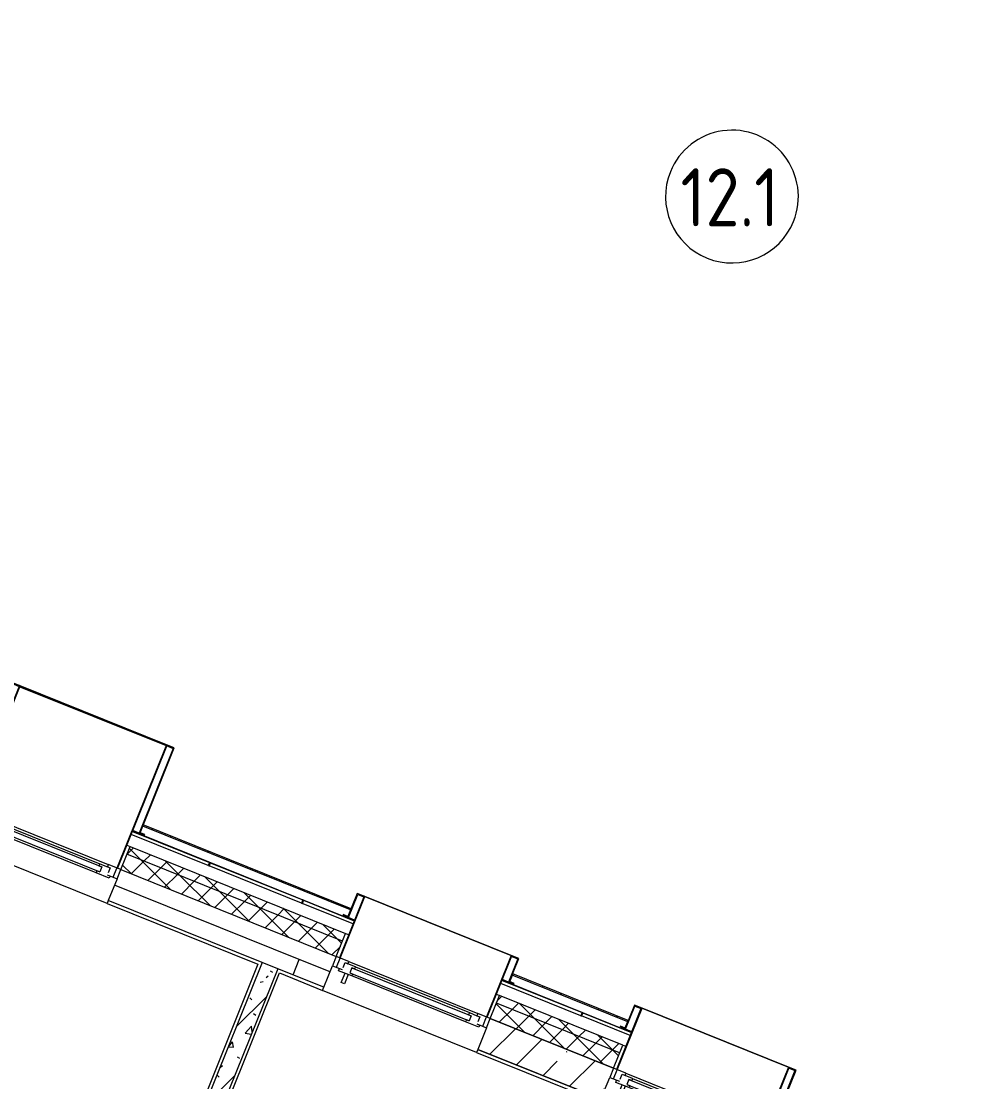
# Model space of a CAD drawing. Header units: millimetres. Extents: x -584918 to 2941280, y 3000189 to 4229862.
# Drawn here: x -418239 to -412584, y 3692171 to 3698559 of the extents above; entities that cross this region are included whole.
import ezdxf

# ---------------------------------------------------------------- set-up
doc = ezdxf.new("R2010")
doc.units = ezdxf.units.MM
for name, color, linetype, lineweight in [('_ Окна', 7, 'Continuous', 0), ('Витраж', 7, 'Continuous', 0), ('Обобщенные модели', 7, 'Continuous', 0), ('Окна', 7, 'Continuous', 0), ('Оси', 7, 'Continuous', 0), ('Перекрытие', 7, 'Continuous', 0), ('Стены', 7, 'Continuous', 0), ('Стены внутренние', 7, 'Continuous', 0), ('Стены наружные', 7, 'Continuous', 0), ('Стены несущие', 7, 'Continuous', 0), ('Стены отделка', 7, 'Continuous', 0), ('Стены перегородки', 7, 'Continuous', 0), ('Стены штриховка', 7, 'Continuous', 0)]:
    doc.layers.add(name, color=color, linetype=linetype, lineweight=lineweight)
doc.styles.add('GOST Common', font='', dxfattribs={"width": 0.9, "height": 700})
doc.styles.get('GOST Common').set_extended_font_data('GOST Common')
pattern_1 = [(45, (-437515.92, 3663725.22), (-235.7317, 235.7317), []), (45, (-437358.77, 3663725.22), (-235.7317, 235.7317), [])]
pattern_2 = [(45, (-437515.92, 3663725.22), (-70.71068, 70.71068), []), (135, (-437515.92, 3663725.22), (-70.71068, -70.71068), [])]

# ---------------------------------------------------------------- blocks, each defined once
blk = doc.blocks.new('Откос с зашивкой _верх_низ_ - Откос-7922460-АР Этаж 01')
at = {"layer": 'Обобщенные модели'}
for p, q in [((-525, 500), (-525, -50)), ((-475, 500), (-525, 500)), ((-520, -55), (-520, 495)), ((-520, 495), (-475, 495)), ((-480, 500), (-480, -300)), ((-475, 500), (-480, 500)), ((475, 500), (-475, 500)), ((-475, -300), (-475, 500)), ((-475, 495), (-475, 500)), ((-475, 500), (475, 500)), ((-475, 495), (475, 495)), ((480, 500), (475, 500)), ((475, 500), (475, -300)), ((525, 500), (475, 500)), ((475, 500), (475, 495)), ((475, 495), (520, 495)), ((480, -300), (480, 500)), ((520, 495), (520, -55)), ((525, -50), (525, 500)), ((-525, -50), (-555, -50)), ((-555, -50), (-555, -55)), ((-555, -55), (-520, -55)), ((-480, -55), (-520, -55)), ((520, -55), (480, -55)), ((520, -55), (555, -55)), ((555, -50), (525, -50)), ((555, -55), (555, -50))]:
    blk.add_line(p, q, dxfattribs=at)
blk = doc.blocks.new('Откос с зашивкой _верх_низ_ - Откос-7922502-АР Этаж 01')
at = {"layer": 'Обобщенные модели'}
for p, q in [((-525, 100), (-525, -50)), ((-475, 100), (-525, 100)), ((-520, -55), (-520, 95)), ((-520, 95), (-475, 95)), ((-480, 100), (-480, -300)), ((-475, 100), (-480, 100)), ((475, 100), (-475, 100)), ((-475, -300), (-475, 100)), ((-475, 95), (-475, 100)), ((-475, 100), (475, 100)), ((480, 100), (475, 100)), ((475, 100), (475, -300)), ((525, 100), (475, 100)), ((475, 100), (475, 95)), ((475, 95), (520, 95)), ((480, -300), (480, 100)), ((520, 95), (520, -55)), ((525, -50), (525, 100)), ((-525, -50), (-555, -50)), ((-555, -50), (-555, -55)), ((-555, -55), (-520, -55)), ((-480, -55), (-520, -55)), ((520, -55), (480, -55)), ((520, -55), (555, -55)), ((555, -50), (525, -50)), ((555, -55), (555, -50))]:
    blk.add_line(p, q, dxfattribs=at)
blk = doc.blocks.new('Окно_ПВХ_1Створка_1Фрамуга-верх - ОП_1800_h_х950_1ст1фр-7964606-АР Этаж 01')
at = {"layer": '_ Окна'}
for p, q in [((-419, 100), (-500, 100)), ((-500, 100), (-500, 40)), ((-475, 40), (-475, 100)), ((-437, 54), (-437, 86)), ((-437, 86), (-419, 86)), ((-419, 86), (-419, 100)), ((-370, 86), (-419, 86)), ((-388, 72), (-388, 40)), ((-370, 72), (-388, 72)), ((-388, 72), (388, 72)), ((-370, 86), (-370, 72)), ((370, 86), (370, 72)), ((370, 86), (419, 86)), ((370, 72), (388, 72)), ((388, 72), (388, 40)), ((419, 100), (419, 86)), ((500, 100), (419, 100)), ((419, 86), (437, 86)), ((437, 86), (437, 54)), ((475, 40), (475, 100)), ((500, 40), (500, 100)), ((-500, 40), (-437, 40)), ((-455, 26), (-455, 40)), ((-370, 26), (-455, 26)), ((-388, 40), (-370, 40)), ((-388, 40), (388, 40)), ((-370, 40), (-370, 26)), ((370, 40), (370, 26)), ((388, 40), (370, 40)), ((455, 26), (370, 26)), ((437, 40), (500, 40)), ((455, 40), (455, 26))]:
    blk.add_line(p, q, dxfattribs=at)
at = {"layer": 'Окна'}
for p, q in [((-419, 100), (419, 100)), ((-370, 86), (370, 86)), ((-413.5, -34), (-413.5, 26)), ((-393.5, 26), (-393.5, -34)), ((370, 26), (-370, 26)), ((-393.5, -34), (-413.5, -34))]:
    blk.add_line(p, q, dxfattribs=at)
blk = doc.blocks.new('Прямоугольный импост - 5х20 мм  _зазор керамогранита цоколя_-7684918-АР Этаж 01')
at = {"layer": 'Витраж'}
for p, q in [((-2.5, -10), (-2.5, 10)), ((-2.5, 10), (2.5, 10)), ((2.5, 10), (2.5, -10)), ((2.5, -10), (-2.5, -10))]:
    blk.add_line(p, q, dxfattribs=at)
blk = doc.blocks.new('Ось сетки - Круг_Ø8 мм-6577-АР Этаж 01')
at = {"layer": 'Оси'}
for start, end in [(360, 180), (180, 360)]:
    blk.add_arc((0, 0), 4, start, end, dxfattribs=at)

msp = doc.modelspace()

# ---------------------------------------------------------------- hatches: boundary and pattern name
at = {"layer": 'Стены внутренние'}
h = msp.add_hatch(dxfattribs=at)
h.set_pattern_fill('FP_1', color=256, style=0, pattern_type=2)
h.set_pattern_definition([(45, (-437515.92, 3663725.22), (-141.4214, 141.4214), [])])
h.paths.add_polyline_path([(-418076.573, 3689420.111), (-416693.601, 3692851.931), (-416786.352, 3692889.309), (-418169.325, 3689457.489), (-418076.674, 3689420.152)])
h = msp.add_hatch(dxfattribs=at)
h.set_pattern_fill('FP_2', color=256, style=0, pattern_type=2)
h.set_pattern_definition([(50, (-437515.92, 3663725.22), (364.368, -31.8783), [38.1, -419.1]), (355, (-437515.92, 3663725.2), (-70.486, 382.1133), [30.48, -335.28]), (100.451, (-437485.56, 3663722.56), (293.885, 350.2334), [32.38, -356.18]), (46.184, (-437515.92, 3663826.8), (542.1585, -84.086), [57.15, -628.65]), (96.636, (-437470.74, 3663819.8), (474.805, 494.8554), [48.57, -534.27]), (351.184, (-437515.9, 3663826.8), (474.81, 494.85), [45.72, -502.92]), (21, (-437465.12, 3663801.42), (303.2285, -204.5305), [38.1, -419.1]), (326, (-437465.12, 3663801.4), (123.604, 368.376), [30.48, -335.28]), (71.451, (-437439.86, 3663784.37), (426.834, 163.8427), [32.38, -356.18]), (37.5, (-437515.92, 3663725.22), (6.17665, 169.11015), [16.764, -314.452, 16.764, -323.596, -336.55]), (37.5, (-437515.92, 3663725.22), (6.17665, 169.11015), [-671.576, 16.764, -319.786]), (7.5, (-437515.92, 3663725.22), (133.6389, 200.3615), [16.764, -177.292, 16.764, -306.832, -128.27]), (7.5, (-437515.92, 3663725.22), (133.6389, 200.3615), [-517.652, 16.764, -111.506]), (327.5, (-437629.21, 3663725.22), (271.1818, -11.45836), [16.764, -110.236, 16.764, -379.476, -525.78]), (327.5, (-437629.21, 3663725.22), (271.1818, -11.45836), [-523.24, 16.764, -509.016]), (317.5, (-437680, 3663725.22), (296.2585, 50.8528), [16.764, -148.336, 16.764, -246.38, -373.38]), (317.5, (-437680, 3663725.22), (296.2585, 50.8528), [-428.244, 16.764, -356.616])])
h.paths.add_polyline_path([(-418076.573, 3689420.111), (-416693.601, 3692851.931), (-416786.352, 3692889.309), (-418169.325, 3689457.489), (-418076.674, 3689420.152)])
h = msp.add_hatch(dxfattribs=at)
h.set_pattern_fill('FP_30', color=256, style=0, pattern_type=2)
h.set_pattern_definition([(45, (-437515.92, 3663725.22), (-224.5064, 224.5064), []), (45, (-437291.42, 3663725.22), (-224.5064, 224.5064), [396.875, -79.375, 3.353, -76.022])])
h.paths.add_polyline_path([(-412890.773, 3691319.448), (-412816.018, 3691504.952), (-413743.537, 3691878.729), (-413818.292, 3691693.225), (-413254.404, 3691465.986)])
h.paths.add_polyline_path([(-414745.811, 3692067.001), (-414671.056, 3692252.505), (-415413.071, 3692551.526), (-415487.826, 3692366.022), (-414753.286, 3692070.014)])
at = {"layer": 'Стены наружные'}
h = msp.add_hatch(dxfattribs=at)
h.set_pattern_fill('FP_57', color=256, style=0, pattern_type=2)
h.set_pattern_definition(pattern_2)
h.paths.add_polyline_path([(-407884.658, 3689625.502), (-407884.658, 3689679.41), (-408493.364, 3689924.709), (-408512.053, 3689878.333), (-407934.658, 3689645.652)])
h.paths.add_polyline_path([(-409439.572, 3690252.11), (-409420.883, 3690298.486), (-410162.898, 3690597.507), (-410181.587, 3690551.131), (-409453.762, 3690257.828)])
h.paths.add_polyline_path([(-411109.106, 3690924.907), (-411090.417, 3690971.283), (-411832.432, 3691270.304), (-411851.121, 3691223.928), (-411123.296, 3690930.625)])
h.paths.add_polyline_path([(-412778.64, 3691597.704), (-412759.951, 3691644.08), (-413687.47, 3692017.856), (-413706.159, 3691971.48), (-412792.83, 3691603.422)])
h.paths.add_polyline_path([(-414633.678, 3692345.257), (-414614.989, 3692391.633), (-415357.004, 3692690.654), (-415375.693, 3692644.278), (-414647.868, 3692350.975)])
h.paths.add_polyline_path([(-416303.212, 3693018.054), (-416284.523, 3693064.43), (-417583.05, 3693587.717), (-417601.738, 3693541.341), (-416317.402, 3693023.772)])
h.paths.add_polyline_path([(-418529.257, 3693915.117), (-418510.569, 3693961.493), (-419252.584, 3694260.514), (-419271.272, 3694214.138), (-418543.447, 3693920.835)])
h.paths.add_polyline_path([(-420198.791, 3694587.914), (-420180.103, 3694634.29), (-421664.133, 3695232.332), (-421682.822, 3695185.956), (-420208.067, 3694591.652)])
h.paths.add_polyline_path([(-422610.34, 3695559.733), (-422591.652, 3695606.109), (-423333.667, 3695905.13), (-423352.356, 3695858.754), (-422624.53, 3695565.451)])
h.paths.add_polyline_path([(-424279.874, 3696232.53), (-424261.186, 3696278.906), (-425003.201, 3696577.927), (-425021.89, 3696531.551), (-424284.789, 3696234.51)])
h.paths.add_polyline_path([(-425949.408, 3696905.327), (-425930.72, 3696951.703), (-426672.735, 3697250.724), (-426691.424, 3697204.348), (-425963.598, 3696911.045)])
h.paths.add_polyline_path([(-427618.943, 3697578.124), (-427600.254, 3697624.5), (-429919.051, 3698558.941), (-429937.74, 3698512.565), (-427823.827, 3697660.69)])
h = msp.add_hatch(dxfattribs=at)
h.set_pattern_fill('FP_57', color=256, style=0, pattern_type=2)
h.set_pattern_definition(pattern_2)
h.paths.add_polyline_path([(-407934.658, 3689537.837), (-407934.658, 3689645.652), (-408512.053, 3689878.333), (-408549.431, 3689785.581), (-408034.658, 3689578.136)])
h.paths.add_polyline_path([(-409476.95, 3690159.358), (-409439.572, 3690252.11), (-410181.587, 3690551.131), (-410218.965, 3690458.379), (-409499.376, 3690168.395)])
h.paths.add_polyline_path([(-411146.484, 3690832.155), (-411109.106, 3690924.907), (-411851.121, 3691223.928), (-411888.499, 3691131.176), (-411168.91, 3690841.193)])
h.paths.add_polyline_path([(-412816.018, 3691504.952), (-412778.64, 3691597.704), (-413706.159, 3691971.48), (-413743.537, 3691878.729), (-412838.444, 3691513.99)])
h.paths.add_polyline_path([(-414671.056, 3692252.505), (-414633.678, 3692345.257), (-415375.693, 3692644.278), (-415413.071, 3692551.526), (-414693.482, 3692261.542)])
h.paths.add_polyline_path([(-416340.59, 3692925.302), (-416303.212, 3693018.054), (-417601.738, 3693541.341), (-417639.116, 3693448.589), (-416363.016, 3692934.34)])
h.paths.add_polyline_path([(-418566.635, 3693822.365), (-418529.257, 3693915.117), (-419271.272, 3694214.138), (-419308.65, 3694121.386), (-418589.062, 3693831.403)])
h.paths.add_polyline_path([(-420236.169, 3694495.162), (-420198.791, 3694587.914), (-421682.822, 3695185.956), (-421720.199, 3695093.204), (-420245.444, 3694498.9)])
h.paths.add_polyline_path([(-422647.718, 3695466.981), (-422610.34, 3695559.733), (-423352.356, 3695858.754), (-423389.733, 3695766.002), (-422670.145, 3695476.018)])
h.paths.add_polyline_path([(-424317.252, 3696139.778), (-424279.874, 3696232.53), (-425021.89, 3696531.551), (-425059.267, 3696438.799), (-424339.679, 3696148.816)])
h.paths.add_polyline_path([(-425986.786, 3696812.575), (-425949.408, 3696905.327), (-426691.424, 3697204.348), (-426728.801, 3697111.596), (-426009.213, 3696821.613)])
h.paths.add_polyline_path([(-427656.32, 3697485.373), (-427618.943, 3697578.124), (-429844.988, 3698475.188), (-429882.365, 3698382.436), (-427678.747, 3697494.41)])
h = msp.add_hatch(dxfattribs=at)
h.set_pattern_fill('FP_6', color=256, style=0, pattern_type=2)
h.set_pattern_definition(pattern_1)
h.paths.add_polyline_path([(-416254.635, 3693205.482), (-416251.645, 3693212.902), (-417503.795, 3693717.5), (-417506.785, 3693710.08), (-416284.523, 3693217.527)])
h = msp.add_hatch(dxfattribs=at)
h.set_pattern_fill('FP_6', color=256, style=0, pattern_type=2)
h.set_pattern_definition(pattern_1)
h.paths.add_polyline_path([(-414585.101, 3692532.685), (-414582.111, 3692540.105), (-415277.75, 3692820.437), (-415280.74, 3692813.017), (-414598.031, 3692537.895)])

# ---------------------------------------------------------------- linework, layer by layer
at = {"layer": 'Перекрытие'}
msp.add_line((-416563.471, 3692907.305), (-417676.494, 3693355.837), dxfattribs=at)
at = {"layer": 'Стены'}
for p, q in [((-417111.676, 3693473.23), (-417575.436, 3693660.119)), ((-417567.96, 3693678.669), (-417104.201, 3693491.781)), ((-417104.201, 3693491.781), (-417111.676, 3693473.23)), ((-417099.563, 3693489.912), (-417107.039, 3693471.362)), ((-416550.527, 3693247.096), (-417107.039, 3693471.362)), ((-417099.563, 3693489.912), (-416543.052, 3693265.646)), ((-416543.052, 3693265.646), (-416550.527, 3693247.096)), ((-416538.414, 3693263.777), (-416545.89, 3693245.227)), ((-416538.414, 3693263.777), (-416232.333, 3693140.431)), ((-416239.808, 3693121.881), (-416545.89, 3693245.227)), ((-414867.081, 3692568.692), (-415349.39, 3692763.055)), ((-415341.915, 3692781.606), (-414859.605, 3692587.242)), ((-414859.605, 3692587.242), (-414867.081, 3692568.692)), ((-414854.967, 3692585.373), (-414862.443, 3692566.823)), ((-414570.274, 3692449.083), (-414862.443, 3692566.823)), ((-414854.967, 3692585.373), (-414562.799, 3692467.634))]:
    msp.add_line(p, q, dxfattribs=at)
at = {"layer": 'Стены внутренние'}
for p, q in [((-417721.347, 3693244.535), (-418648.866, 3693618.311)), ((-417661.543, 3693392.938), (-417713.871, 3693263.085)), ((-416600.849, 3692814.554), (-416563.471, 3692907.305)), ((-416377.967, 3692832.55), (-416563.471, 3692907.305)), ((-416415.345, 3692739.798), (-416363.016, 3692869.651)), ((-415495.302, 3692347.472), (-416422.82, 3692721.248))]:
    msp.add_line(p, q, dxfattribs=at)
at = {"layer": 'Стены наружные'}
for p, q in [((-417525.474, 3693663.704), (-417567.213, 3693680.524)), ((-417601.6, 3693595.192), (-417583.05, 3693587.717)), ((-416231.585, 3693142.286), (-416273.324, 3693159.106)), ((-416284.523, 3693064.43), (-416265.973, 3693056.954)), ((-415299.429, 3692766.641), (-415341.167, 3692783.461)), ((-415375.555, 3692698.129), (-415357.004, 3692690.654)), ((-414562.051, 3692469.489), (-414603.79, 3692486.309)), ((-414614.989, 3692391.633), (-414596.439, 3692384.157))]:
    msp.add_line(p, q, dxfattribs=at)
at = {"layer": 'Стены несущие'}
for p, q in [((-416786.352, 3692889.309), (-418169.325, 3689457.489)), ((-416693.601, 3692851.931), (-416786.352, 3692889.309)), ((-416693.601, 3692851.931), (-418076.573, 3689420.111)), ((-415435.497, 3692495.875), (-415487.826, 3692366.022)), ((-414671.056, 3692252.505), (-415413.071, 3692551.526)), ((-415413.071, 3692551.526), (-414671.056, 3692252.505)), ((-415487.826, 3692366.022), (-414745.811, 3692067.001)), ((-414745.811, 3692067.001), (-415487.826, 3692366.022)), ((-414745.811, 3692067.001), (-414693.482, 3692196.854))]:
    msp.add_line(p, q, dxfattribs=at)
at = {"layer": 'Стены отделка'}
for p, q in [((-417503.795, 3693717.5), (-417525.474, 3693663.704)), ((-416251.645, 3693212.902), (-417503.795, 3693717.5)), ((-417525.474, 3693663.704), (-416273.324, 3693159.106)), ((-417713.871, 3693263.085), (-417721.347, 3693244.535)), ((-416786.352, 3692889.309), (-417713.871, 3693263.085)), ((-417721.347, 3693244.535), (-416812.378, 3692878.234)), ((-416273.324, 3693159.106), (-416251.645, 3693212.902)), ((-416812.378, 3692878.234), (-418180.399, 3689483.515)), ((-418050.547, 3689431.186), (-416682.526, 3692825.905)), ((-416415.345, 3692739.798), (-416693.601, 3692851.931)), ((-416682.526, 3692825.905), (-416422.82, 3692721.248)), ((-415277.75, 3692820.437), (-415299.429, 3692766.641)), ((-414582.111, 3692540.105), (-415277.75, 3692820.437)), ((-415299.429, 3692766.641), (-414603.79, 3692486.309)), ((-416422.82, 3692721.248), (-416415.345, 3692739.798)), ((-414603.79, 3692486.309), (-414582.111, 3692540.105)), ((-415487.826, 3692366.022), (-415495.302, 3692347.472)), ((-415495.302, 3692347.472), (-414753.286, 3692048.451))]:
    msp.add_line(p, q, dxfattribs=at)
at = {"layer": 'Стены перегородки'}
for p, q in [((-417639.116, 3693448.589), (-417583.05, 3693587.717)), ((-417583.05, 3693587.717), (-416284.523, 3693064.43)), ((-417639.116, 3693448.589), (-416340.59, 3692925.302)), ((-416340.59, 3692925.302), (-416284.523, 3693064.43)), ((-415413.071, 3692551.526), (-415357.004, 3692690.654)), ((-414614.989, 3692391.633), (-415357.004, 3692690.654)), ((-414671.056, 3692252.505), (-414614.989, 3692391.633))]:
    msp.add_line(p, q, dxfattribs=at)
at = {"layer": 'Стены штриховка'}
for p, q in [((-416254.635, 3693205.482), (-417506.785, 3693710.08)), ((-416303.212, 3693018.054), (-417601.738, 3693541.341)), ((-414585.101, 3692532.685), (-415280.74, 3692813.017)), ((-414633.678, 3692345.257), (-415375.693, 3692644.278))]:
    msp.add_line(p, q, dxfattribs=at)

# ---------------------------------------------------------------- block references
at = {"layer": 'Витраж', "extrusion": (0, 0, -1), "rotation": 201.9486990835426}
for p in [(417105.62, 3693481.571), (416544.471, 3693255.437), (414861.024, 3692577.033)]:
    msp.add_blockref('Прямоугольный импост - 5х20 мм  _зазор керамогранита цоколя_-7684918-АР Этаж 01', p, dxfattribs=at)
at = {"layer": 'Обобщенные модели', "rotation": 338.0513009164576}
for name, p in [('Откос с зашивкой _верх_низ_ - Откос-7922460-АР Этаж 01', (-417990.743, 3693913.733)), ('Откос с зашивкой _верх_низ_ - Откос-7922502-АР Этаж 01', (-415764.697, 3693016.67)), ('Откос с зашивкой _верх_низ_ - Откос-7922502-АР Этаж 01', (-414095.163, 3692343.872))]:
    msp.add_blockref(name, p, dxfattribs=at)
at = {"layer": 'Окна', "rotation": 338.0513009164574}
for p in [(-418140.253, 3693542.725), (-415914.208, 3692645.662), (-414244.674, 3691972.865)]:
    msp.add_blockref('Окно_ПВХ_1Створка_1Фрамуга-верх - ОП_1800_h_х950_1ст1фр-7964606-АР Этаж 01', p, dxfattribs=at)
at = {"layer": 'Оси', "xscale": 99.99999999999994, "yscale": 99.99999999999994, "zscale": 99.99999999999994, "rotation": 338.0513009164571}
msp.add_blockref('Ось сетки - Круг_Ø8 мм-6577-АР Этаж 01', (-413956.901, 3697502.681), dxfattribs=at)

# ---------------------------------------------------------------- texts
at = {"layer": 'Оси', "insert": (-414266.762, 3697673.07), "char_height": 350, "width": 764.80987, "attachment_point": 1, "style": 'GOST Common'}
msp.add_mtext('12.1', dxfattribs=at)

doc.saveas('drawing.dxf')
